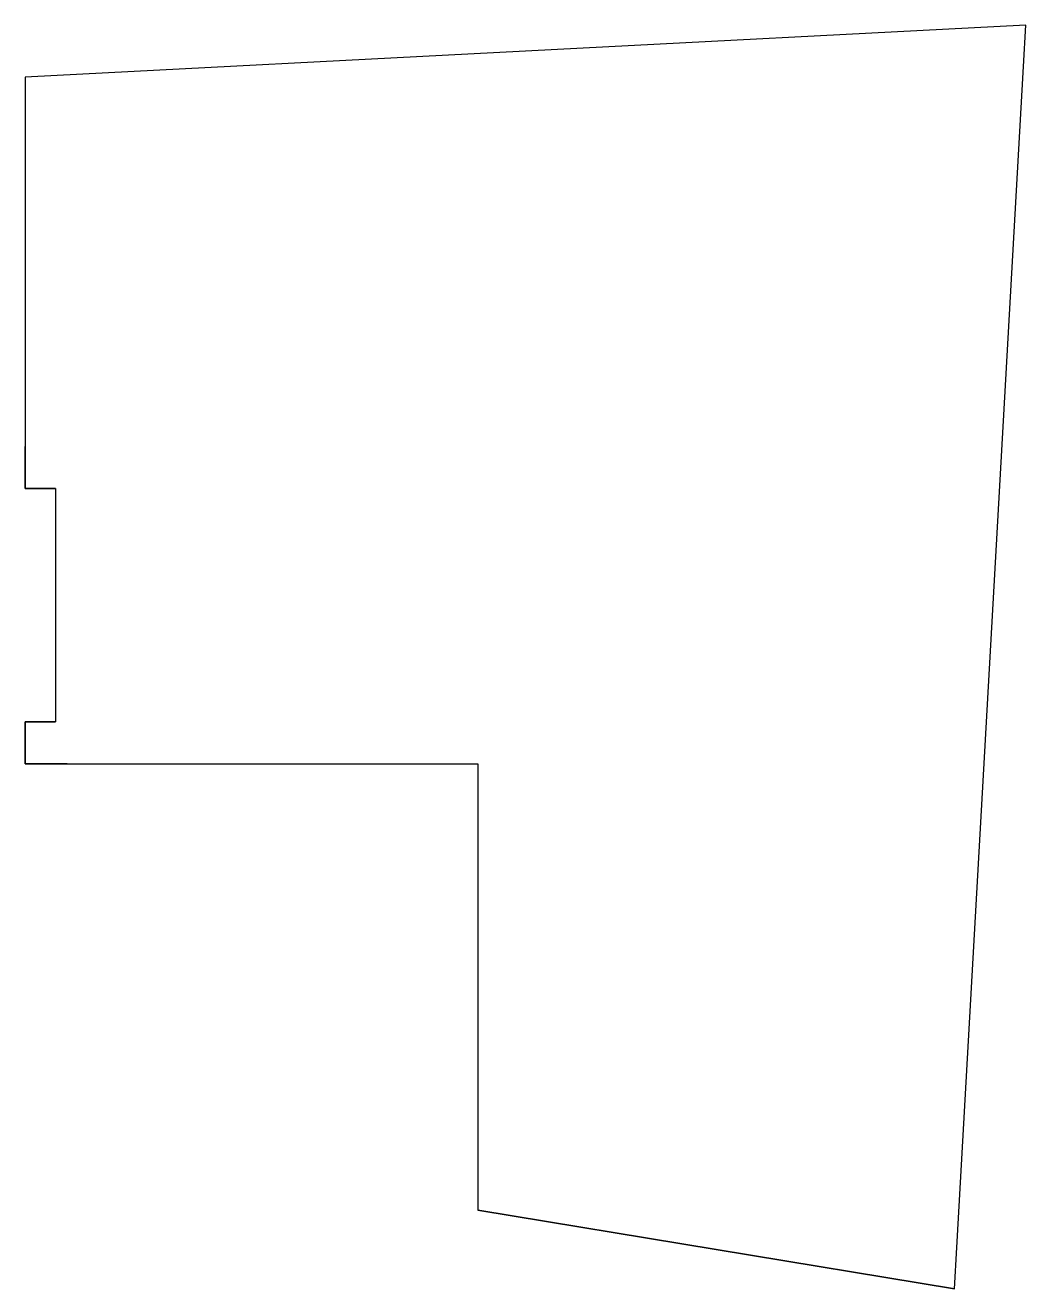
# Model space of a CAD drawing. Header units: inches. Extents: x -14619 to 1971361, y -855114 to -978.
# Drawn here: x 9523.8 to 9857.7, y -7001.3 to -6579.3 of the extents above; entities that cross this region are included whole.
import ezdxf

# ---------------------------------------------------------------- set-up
doc = ezdxf.new("R2010")
doc.units = ezdxf.units.IN
doc.header["$LTSCALE"] = 0.5
doc.header["$MEASUREMENT"] = 0
doc.layers.add('Toilet', color=7, linetype='Continuous', lineweight=25)

msp = doc.modelspace()

# ---------------------------------------------------------------- linework, layer by layer
for p, q in [((9533.84, -6733.98), (9533.84, -6811.98)), ((9537.77, -6825.98), (9674.77, -6825.98))]:
    msp.add_line(p, q)
msp.add_lwpolyline([(9857.66, -6579.34), (9523.77, -6596.7), (9523.77, -6723.98), (9523.77, -6733.98), (9533.84, -6733.98), (9533.84, -6811.98), (9523.77, -6811.98), (9523.77, -6825.98), (9537.77, -6825.98), (9674.77, -6825.98), (9674.77, -6975.02), (9833.89, -7001.26)], close=True)
at = {"layer": 'Toilet'}
for p, q in [((9523.77, -6596.7), (9523.77, -6723.98)), ((9674.77, -6825.98), (9674.77, -6975.02)), ((9833.89, -7001.26), (9674.77, -6975.02))]:
    msp.add_line(p, q, dxfattribs=at)
for points in [[(9857.66, -6579.34), (9523.77, -6596.7)], [(9833.89, -7001.26), (9857.66, -6579.34)], [(9533.84, -6733.98), (9523.77, -6733.98), (9523.77, -6719.98)], [(9537.77, -6825.98), (9523.77, -6825.98), (9523.77, -6811.98), (9533.84, -6811.98)]]:
    msp.add_lwpolyline(points, dxfattribs=at)

doc.saveas('drawing.dxf')
